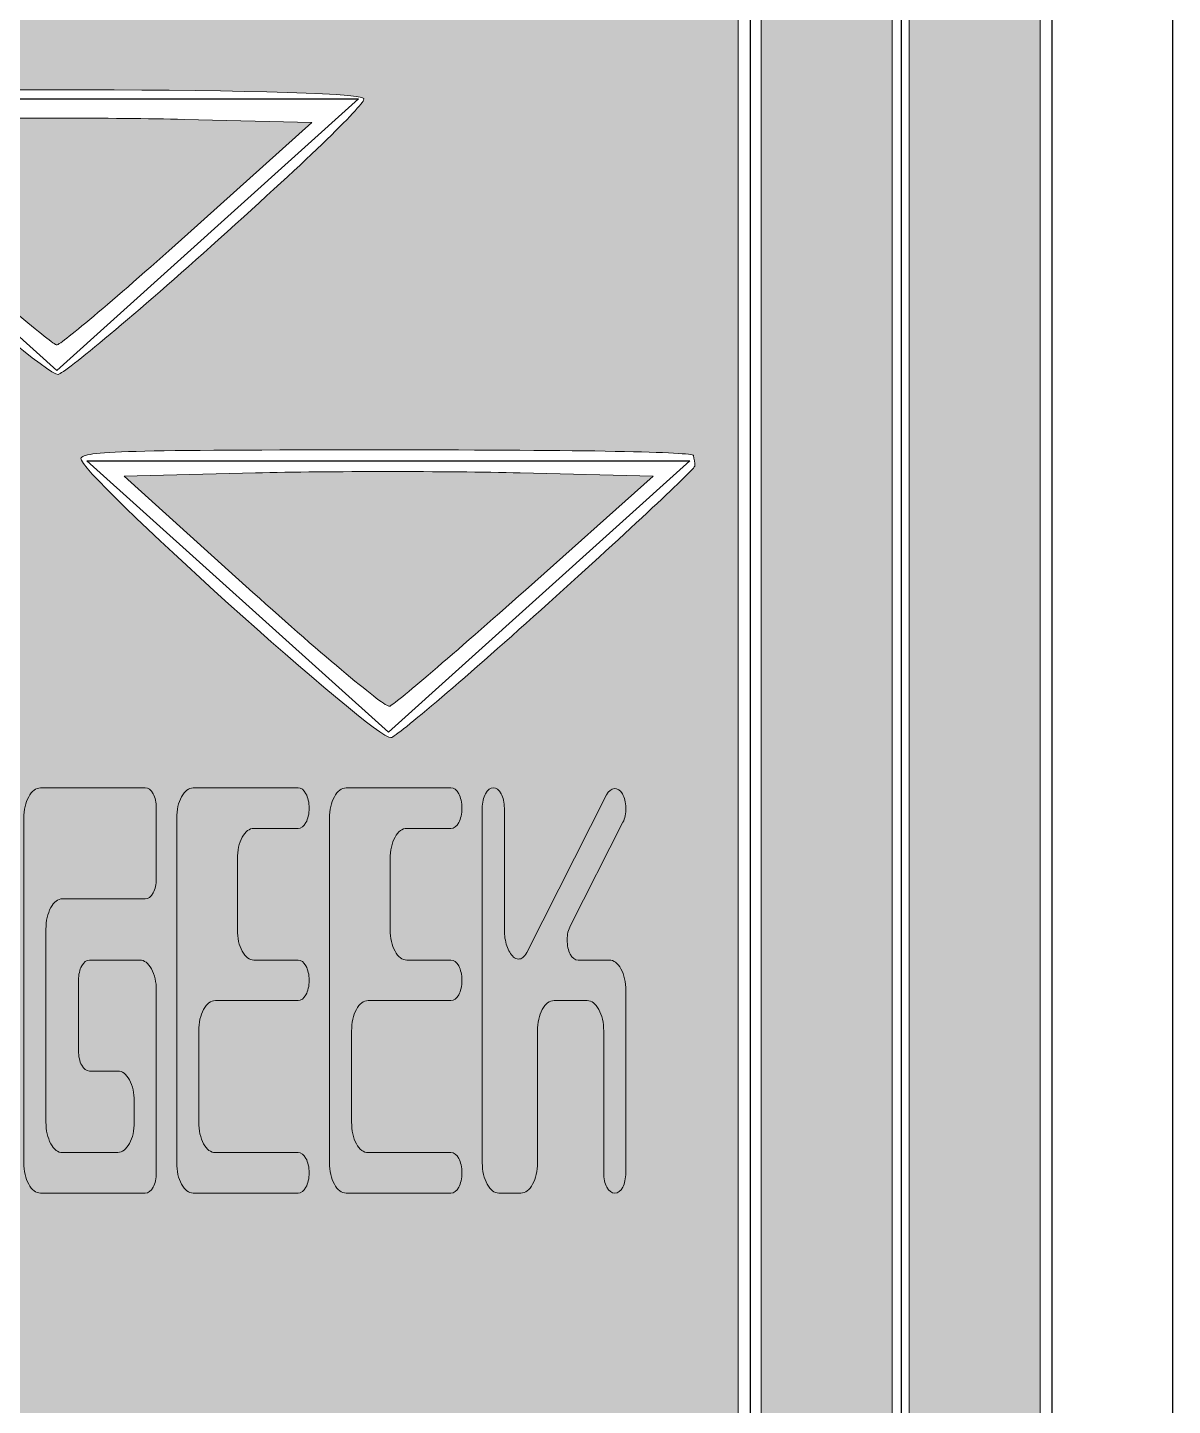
# Model space of a CAD drawing. Header units: millimetres. Extents: x 69 to 133, y 42 to 159.
# Drawn here: x 114.63 to 133.15, y 64.22 to 86.5 of the extents above; entities that cross this region are included whole.
import ezdxf

# ---------------------------------------------------------------- set-up
doc = ezdxf.new("R2010")
doc.units = ezdxf.units.MM
doc.header["$MEASUREMENT"] = 0
doc.layers.add('svg1962', color=7, linetype='Continuous')

# ---------------------------------------------------------------- blocks, each defined once
blk = doc.blocks.new('block 5')
at = {"layer": 'svg1962', "true_color": 0xffffff}
h = blk.add_hatch(color=7, dxfattribs=at)
h.dxf.hatch_style = 2
edge = h.paths.add_edge_path()
edge.add_spline(control_points=[(116.665, 67.749), (116.63, 67.686), (116.588, 67.655), (116.537, 67.655), (116.537, 67.655), (114.842, 67.655), (114.842, 67.655), (114.767, 67.655), (114.704, 67.703), (114.652, 67.798), (114.6, 67.894), (114.574, 68.01), (114.574, 68.146), (114.574, 68.146), (114.574, 73.716), (114.574, 73.716), (114.574, 73.853), (114.6, 73.969), (114.652, 74.064), (114.704, 74.16), (114.767, 74.208), (114.842, 74.208), (114.842, 74.208), (116.537, 74.208), (116.537, 74.208), (116.588, 74.208), (116.63, 74.177), (116.665, 74.114), (116.699, 74.052), (116.716, 73.974), (116.716, 73.882), (116.716, 73.882), (116.716, 72.74), (116.716, 72.74), (116.716, 72.648), (116.699, 72.57), (116.665, 72.508), (116.63, 72.445), (116.588, 72.414), (116.537, 72.414), (116.537, 72.414), (115.199, 72.414), (115.199, 72.414), (115.124, 72.414), (115.061, 72.366), (115.009, 72.271), (114.957, 72.175), (114.931, 72.059), (114.931, 71.922), (114.931, 71.922), (114.931, 68.803), (114.931, 68.803), (114.931, 68.666), (114.957, 68.55), (115.009, 68.454), (115.061, 68.358), (115.124, 68.31), (115.199, 68.31), (115.199, 68.31), (116.091, 68.31), (116.091, 68.31), (116.166, 68.316), (116.229, 68.365), (116.281, 68.458), (116.333, 68.551), (116.359, 68.665), (116.359, 68.802), (116.359, 68.802), (116.359, 69.138), (116.359, 69.138), (116.359, 69.274), (116.333, 69.39), (116.281, 69.486), (116.229, 69.581), (116.166, 69.629), (116.091, 69.629), (116.091, 69.629), (115.636, 69.629), (115.636, 69.629), (115.586, 69.629), (115.543, 69.66), (115.509, 69.723), (115.475, 69.785), (115.458, 69.863), (115.458, 69.955), (115.458, 69.955), (115.458, 71.097), (115.458, 71.097), (115.458, 71.189), (115.475, 71.267), (115.509, 71.329), (115.543, 71.392), (115.586, 71.423), (115.636, 71.423), (115.636, 71.423), (116.448, 71.423), (116.448, 71.423), (116.522, 71.423), (116.586, 71.375), (116.638, 71.28), (116.69, 71.185), (116.716, 71.069), (116.716, 70.933), (116.716, 70.933), (116.716, 67.982), (116.716, 67.982), (116.716, 67.889), (116.699, 67.812), (116.665, 67.749)], knot_values=[0, 0, 0, 0, 1, 1, 1, 2, 2, 2, 3, 3, 3, 4, 4, 4, 5, 5, 5, 6, 6, 6, 7, 7, 7, 8, 8, 8, 9, 9, 9, 10, 10, 10, 11, 11, 11, 12, 12, 12, 13, 13, 13, 14, 14, 14, 15, 15, 15, 16, 16, 16, 17, 17, 17, 18, 18, 18, 19, 19, 19, 20, 20, 20, 21, 21, 21, 22, 22, 22, 23, 23, 23, 24, 24, 24, 25, 25, 25, 26, 26, 26, 27, 27, 27, 28, 28, 28, 29, 29, 29, 30, 30, 30, 31, 31, 31, 32, 32, 32, 33, 33, 33, 34, 34, 34, 35, 35, 35, 36, 36, 36, 36], degree=3, periodic=1)
h = blk.add_hatch(color=7, dxfattribs=at)
h.dxf.hatch_style = 2
edge = h.paths.add_edge_path()
edge.add_spline(control_points=[(119.188, 67.983), (119.188, 67.89), (119.171, 67.812), (119.136, 67.75), (119.102, 67.687), (119.06, 67.655), (119.009, 67.655), (119.009, 67.655), (117.314, 67.655), (117.314, 67.655), (117.239, 67.655), (117.176, 67.703), (117.124, 67.798), (117.072, 67.894), (117.046, 68.01), (117.046, 68.146), (117.046, 68.146), (117.046, 73.716), (117.046, 73.716), (117.046, 73.853), (117.072, 73.969), (117.124, 74.064), (117.176, 74.16), (117.239, 74.208), (117.314, 74.208), (117.314, 74.208), (119.009, 74.208), (119.009, 74.208), (119.06, 74.208), (119.102, 74.177), (119.136, 74.114), (119.171, 74.051), (119.188, 73.973), (119.188, 73.88), (119.188, 73.787), (119.171, 73.71), (119.136, 73.647), (119.102, 73.584), (119.06, 73.552), (119.009, 73.552), (119.009, 73.552), (118.296, 73.552), (118.296, 73.552), (118.221, 73.552), (118.158, 73.505), (118.106, 73.409), (118.054, 73.314), (118.028, 73.198), (118.028, 73.061), (118.028, 73.061), (118.028, 71.915), (118.028, 71.915), (118.028, 71.778), (118.054, 71.662), (118.106, 71.566), (118.158, 71.471), (118.221, 71.423), (118.296, 71.423), (118.296, 71.423), (119.009, 71.423), (119.009, 71.423), (119.06, 71.423), (119.102, 71.392), (119.136, 71.329), (119.171, 71.266), (119.188, 71.188), (119.188, 71.095), (119.188, 71.002), (119.171, 70.925), (119.136, 70.862), (119.102, 70.799), (119.06, 70.768), (119.009, 70.768), (119.009, 70.768), (117.671, 70.768), (117.671, 70.768), (117.596, 70.768), (117.533, 70.72), (117.481, 70.624), (117.429, 70.529), (117.403, 70.413), (117.403, 70.276), (117.403, 70.276), (117.403, 68.802), (117.403, 68.802), (117.403, 68.665), (117.429, 68.55), (117.481, 68.454), (117.533, 68.358), (117.596, 68.31), (117.671, 68.31), (117.671, 68.31), (119.009, 68.31), (119.009, 68.31), (119.06, 68.31), (119.102, 68.279), (119.136, 68.216), (119.171, 68.153), (119.188, 68.075), (119.188, 67.983)], knot_values=[0, 0, 0, 0, 1, 1, 1, 2, 2, 2, 3, 3, 3, 4, 4, 4, 5, 5, 5, 6, 6, 6, 7, 7, 7, 8, 8, 8, 9, 9, 9, 10, 10, 10, 11, 11, 11, 12, 12, 12, 13, 13, 13, 14, 14, 14, 15, 15, 15, 16, 16, 16, 17, 17, 17, 18, 18, 18, 19, 19, 19, 20, 20, 20, 21, 21, 21, 22, 22, 22, 23, 23, 23, 24, 24, 24, 25, 25, 25, 26, 26, 26, 27, 27, 27, 28, 28, 28, 29, 29, 29, 30, 30, 30, 31, 31, 31, 32, 32, 32, 33, 33, 33, 33], degree=3, periodic=1)
h = blk.add_hatch(color=7, dxfattribs=at)
h.dxf.hatch_style = 2
edge = h.paths.add_edge_path()
edge.add_spline(control_points=[(121.659, 67.983), (121.659, 67.89), (121.642, 67.812), (121.608, 67.75), (121.574, 67.687), (121.531, 67.655), (121.481, 67.655), (121.481, 67.655), (119.785, 67.655), (119.785, 67.655), (119.711, 67.655), (119.648, 67.703), (119.596, 67.798), (119.544, 67.894), (119.518, 68.01), (119.518, 68.146), (119.518, 68.146), (119.518, 73.716), (119.518, 73.716), (119.518, 73.853), (119.544, 73.969), (119.596, 74.064), (119.648, 74.16), (119.711, 74.208), (119.785, 74.208), (119.785, 74.208), (121.481, 74.208), (121.481, 74.208), (121.531, 74.208), (121.574, 74.177), (121.608, 74.114), (121.642, 74.051), (121.659, 73.973), (121.659, 73.88), (121.659, 73.787), (121.642, 73.71), (121.608, 73.647), (121.574, 73.584), (121.531, 73.552), (121.481, 73.552), (121.481, 73.552), (120.767, 73.552), (120.767, 73.552), (120.693, 73.552), (120.629, 73.505), (120.578, 73.409), (120.525, 73.314), (120.499, 73.198), (120.499, 73.061), (120.499, 73.061), (120.499, 71.915), (120.499, 71.915), (120.499, 71.778), (120.525, 71.662), (120.578, 71.566), (120.629, 71.471), (120.693, 71.423), (120.767, 71.423), (120.767, 71.423), (121.481, 71.423), (121.481, 71.423), (121.531, 71.423), (121.574, 71.392), (121.608, 71.329), (121.642, 71.266), (121.659, 71.188), (121.659, 71.095), (121.659, 71.002), (121.642, 70.925), (121.608, 70.862), (121.574, 70.799), (121.531, 70.768), (121.481, 70.768), (121.481, 70.768), (120.142, 70.768), (120.142, 70.768), (120.068, 70.768), (120.005, 70.72), (119.953, 70.624), (119.901, 70.529), (119.875, 70.413), (119.875, 70.276), (119.875, 70.276), (119.875, 68.802), (119.875, 68.802), (119.875, 68.665), (119.901, 68.55), (119.953, 68.454), (120.005, 68.358), (120.068, 68.31), (120.142, 68.31), (120.142, 68.31), (121.481, 68.31), (121.481, 68.31), (121.531, 68.31), (121.574, 68.279), (121.608, 68.216), (121.642, 68.153), (121.659, 68.075), (121.659, 67.983)], knot_values=[0, 0, 0, 0, 1, 1, 1, 2, 2, 2, 3, 3, 3, 4, 4, 4, 5, 5, 5, 6, 6, 6, 7, 7, 7, 8, 8, 8, 9, 9, 9, 10, 10, 10, 11, 11, 11, 12, 12, 12, 13, 13, 13, 14, 14, 14, 15, 15, 15, 16, 16, 16, 17, 17, 17, 18, 18, 18, 19, 19, 19, 20, 20, 20, 21, 21, 21, 22, 22, 22, 23, 23, 23, 24, 24, 24, 25, 25, 25, 26, 26, 26, 27, 27, 27, 28, 28, 28, 29, 29, 29, 30, 30, 30, 31, 31, 31, 32, 32, 32, 33, 33, 33, 33], degree=3, periodic=1)
h = blk.add_hatch(color=7, dxfattribs=at)
h.dxf.hatch_style = 2
edge = h.paths.add_edge_path()
edge.add_spline(control_points=[(124.26, 67.75), (124.227, 67.687), (124.185, 67.655), (124.134, 67.655), (124.082, 67.655), (124.039, 67.687), (124.005, 67.75), (123.97, 67.812), (123.953, 67.89), (123.953, 67.983), (123.953, 67.983), (123.953, 70.276), (123.953, 70.276), (123.953, 70.413), (123.927, 70.529), (123.875, 70.624), (123.823, 70.72), (123.76, 70.768), (123.685, 70.768), (123.685, 70.768), (123.15, 70.768), (123.15, 70.768), (123.075, 70.768), (123.012, 70.72), (122.96, 70.624), (122.908, 70.529), (122.882, 70.413), (122.882, 70.276), (122.882, 70.276), (122.882, 68.146), (122.882, 68.146), (122.882, 68.01), (122.856, 67.894), (122.804, 67.798), (122.752, 67.703), (122.689, 67.655), (122.614, 67.655), (122.614, 67.655), (122.257, 67.655), (122.257, 67.655), (122.183, 67.655), (122.12, 67.703), (122.068, 67.798), (122.016, 67.894), (121.989, 68.01), (121.989, 68.146), (121.989, 68.146), (121.989, 73.88), (121.989, 73.88), (121.989, 73.973), (122.007, 74.051), (122.041, 74.114), (122.075, 74.177), (122.118, 74.208), (122.168, 74.208), (122.219, 74.208), (122.261, 74.177), (122.295, 74.114), (122.329, 74.051), (122.346, 73.973), (122.346, 73.88), (122.346, 73.88), (122.346, 71.915), (122.346, 71.915), (122.346, 71.816), (122.36, 71.729), (122.387, 71.652), (122.414, 71.576), (122.449, 71.516), (122.494, 71.472), (122.515, 71.45), (122.542, 71.439), (122.574, 71.439), (122.625, 71.439), (122.67, 71.475), (122.709, 71.546), (122.709, 71.546), (124.001, 74.093), (124.001, 74.093), (124.034, 74.159), (124.076, 74.193), (124.126, 74.196), (124.177, 74.198), (124.22, 74.17), (124.256, 74.11), (124.292, 74.05), (124.31, 73.975), (124.312, 73.885), (124.314, 73.794), (124.298, 73.716), (124.265, 73.651), (124.265, 73.651), (123.415, 71.98), (123.415, 71.98), (123.38, 71.915), (123.362, 71.838), (123.362, 71.751), (123.362, 71.658), (123.379, 71.58), (123.413, 71.517), (123.447, 71.454), (123.49, 71.423), (123.54, 71.423), (123.54, 71.423), (124.041, 71.423), (124.041, 71.423), (124.116, 71.423), (124.179, 71.375), (124.232, 71.28), (124.284, 71.184), (124.31, 71.068), (124.31, 70.931), (124.31, 70.931), (124.31, 67.983), (124.31, 67.983), (124.31, 67.89), (124.293, 67.812), (124.26, 67.75)], knot_values=[0, 0, 0, 0, 1, 1, 1, 2, 2, 2, 3, 3, 3, 4, 4, 4, 5, 5, 5, 6, 6, 6, 7, 7, 7, 8, 8, 8, 9, 9, 9, 10, 10, 10, 11, 11, 11, 12, 12, 12, 13, 13, 13, 14, 14, 14, 15, 15, 15, 16, 16, 16, 17, 17, 17, 18, 18, 18, 19, 19, 19, 20, 20, 20, 21, 21, 21, 22, 22, 22, 23, 23, 23, 24, 24, 24, 25, 25, 25, 26, 26, 26, 27, 27, 27, 28, 28, 28, 29, 29, 29, 30, 30, 30, 31, 31, 31, 32, 32, 32, 33, 33, 33, 34, 34, 34, 35, 35, 35, 36, 36, 36, 37, 37, 37, 38, 38, 38, 39, 39, 39, 39], degree=3, periodic=1)
at = {"layer": 'svg1962', "lineweight": 0}
for points, knots in [([(116.665, 67.749), (116.63, 67.686), (116.588, 67.655), (116.537, 67.655), (116.537, 67.655), (114.842, 67.655), (114.842, 67.655), (114.767, 67.655), (114.704, 67.703), (114.652, 67.798), (114.6, 67.894), (114.574, 68.01), (114.574, 68.146), (114.574, 68.146), (114.574, 73.716), (114.574, 73.716), (114.574, 73.853), (114.6, 73.969), (114.652, 74.064), (114.704, 74.16), (114.767, 74.208), (114.842, 74.208), (114.842, 74.208), (116.537, 74.208), (116.537, 74.208), (116.588, 74.208), (116.63, 74.177), (116.665, 74.114), (116.699, 74.052), (116.716, 73.974), (116.716, 73.882), (116.716, 73.882), (116.716, 72.74), (116.716, 72.74), (116.716, 72.648), (116.699, 72.57), (116.665, 72.508), (116.63, 72.445), (116.588, 72.414), (116.537, 72.414), (116.537, 72.414), (115.199, 72.414), (115.199, 72.414), (115.124, 72.414), (115.061, 72.366), (115.009, 72.271), (114.957, 72.175), (114.931, 72.059), (114.931, 71.922), (114.931, 71.922), (114.931, 68.803), (114.931, 68.803), (114.931, 68.666), (114.957, 68.55), (115.009, 68.454), (115.061, 68.358), (115.124, 68.31), (115.199, 68.31), (115.199, 68.31), (116.091, 68.31), (116.091, 68.31), (116.166, 68.316), (116.229, 68.365), (116.281, 68.458), (116.333, 68.551), (116.359, 68.665), (116.359, 68.802), (116.359, 68.802), (116.359, 69.138), (116.359, 69.138), (116.359, 69.274), (116.333, 69.39), (116.281, 69.486), (116.229, 69.581), (116.166, 69.629), (116.091, 69.629), (116.091, 69.629), (115.636, 69.629), (115.636, 69.629), (115.586, 69.629), (115.543, 69.66), (115.509, 69.723), (115.475, 69.785), (115.458, 69.863), (115.458, 69.955), (115.458, 69.955), (115.458, 71.097), (115.458, 71.097), (115.458, 71.189), (115.475, 71.267), (115.509, 71.329), (115.543, 71.392), (115.586, 71.423), (115.636, 71.423), (115.636, 71.423), (116.448, 71.423), (116.448, 71.423), (116.522, 71.423), (116.586, 71.375), (116.638, 71.28), (116.69, 71.185), (116.716, 71.069), (116.716, 70.933), (116.716, 70.933), (116.716, 67.982), (116.716, 67.982), (116.716, 67.889), (116.699, 67.812), (116.665, 67.749)], [0, 0, 0, 0, 1, 1, 1, 2, 2, 2, 3, 3, 3, 4, 4, 4, 5, 5, 5, 6, 6, 6, 7, 7, 7, 8, 8, 8, 9, 9, 9, 10, 10, 10, 11, 11, 11, 12, 12, 12, 13, 13, 13, 14, 14, 14, 15, 15, 15, 16, 16, 16, 17, 17, 17, 18, 18, 18, 19, 19, 19, 20, 20, 20, 21, 21, 21, 22, 22, 22, 23, 23, 23, 24, 24, 24, 25, 25, 25, 26, 26, 26, 27, 27, 27, 28, 28, 28, 29, 29, 29, 30, 30, 30, 31, 31, 31, 32, 32, 32, 33, 33, 33, 34, 34, 34, 35, 35, 35, 36, 36, 36, 36]), ([(119.188, 67.983), (119.188, 67.89), (119.171, 67.812), (119.136, 67.75), (119.102, 67.687), (119.06, 67.655), (119.009, 67.655), (119.009, 67.655), (117.314, 67.655), (117.314, 67.655), (117.239, 67.655), (117.176, 67.703), (117.124, 67.798), (117.072, 67.894), (117.046, 68.01), (117.046, 68.146), (117.046, 68.146), (117.046, 73.716), (117.046, 73.716), (117.046, 73.853), (117.072, 73.969), (117.124, 74.064), (117.176, 74.16), (117.239, 74.208), (117.314, 74.208), (117.314, 74.208), (119.009, 74.208), (119.009, 74.208), (119.06, 74.208), (119.102, 74.177), (119.136, 74.114), (119.171, 74.051), (119.188, 73.973), (119.188, 73.88), (119.188, 73.787), (119.171, 73.71), (119.136, 73.647), (119.102, 73.584), (119.06, 73.552), (119.009, 73.552), (119.009, 73.552), (118.296, 73.552), (118.296, 73.552), (118.221, 73.552), (118.158, 73.505), (118.106, 73.409), (118.054, 73.314), (118.028, 73.198), (118.028, 73.061), (118.028, 73.061), (118.028, 71.915), (118.028, 71.915), (118.028, 71.778), (118.054, 71.662), (118.106, 71.566), (118.158, 71.471), (118.221, 71.423), (118.296, 71.423), (118.296, 71.423), (119.009, 71.423), (119.009, 71.423), (119.06, 71.423), (119.102, 71.392), (119.136, 71.329), (119.171, 71.266), (119.188, 71.188), (119.188, 71.095), (119.188, 71.002), (119.171, 70.925), (119.136, 70.862), (119.102, 70.799), (119.06, 70.768), (119.009, 70.768), (119.009, 70.768), (117.671, 70.768), (117.671, 70.768), (117.596, 70.768), (117.533, 70.72), (117.481, 70.624), (117.429, 70.529), (117.403, 70.413), (117.403, 70.276), (117.403, 70.276), (117.403, 68.802), (117.403, 68.802), (117.403, 68.665), (117.429, 68.55), (117.481, 68.454), (117.533, 68.358), (117.596, 68.31), (117.671, 68.31), (117.671, 68.31), (119.009, 68.31), (119.009, 68.31), (119.06, 68.31), (119.102, 68.279), (119.136, 68.216), (119.171, 68.153), (119.188, 68.075), (119.188, 67.983)], [0, 0, 0, 0, 1, 1, 1, 2, 2, 2, 3, 3, 3, 4, 4, 4, 5, 5, 5, 6, 6, 6, 7, 7, 7, 8, 8, 8, 9, 9, 9, 10, 10, 10, 11, 11, 11, 12, 12, 12, 13, 13, 13, 14, 14, 14, 15, 15, 15, 16, 16, 16, 17, 17, 17, 18, 18, 18, 19, 19, 19, 20, 20, 20, 21, 21, 21, 22, 22, 22, 23, 23, 23, 24, 24, 24, 25, 25, 25, 26, 26, 26, 27, 27, 27, 28, 28, 28, 29, 29, 29, 30, 30, 30, 31, 31, 31, 32, 32, 32, 33, 33, 33, 33]), ([(121.659, 67.983), (121.659, 67.89), (121.642, 67.812), (121.608, 67.75), (121.574, 67.687), (121.531, 67.655), (121.481, 67.655), (121.481, 67.655), (119.785, 67.655), (119.785, 67.655), (119.711, 67.655), (119.648, 67.703), (119.596, 67.798), (119.544, 67.894), (119.518, 68.01), (119.518, 68.146), (119.518, 68.146), (119.518, 73.716), (119.518, 73.716), (119.518, 73.853), (119.544, 73.969), (119.596, 74.064), (119.648, 74.16), (119.711, 74.208), (119.785, 74.208), (119.785, 74.208), (121.481, 74.208), (121.481, 74.208), (121.531, 74.208), (121.574, 74.177), (121.608, 74.114), (121.642, 74.051), (121.659, 73.973), (121.659, 73.88), (121.659, 73.787), (121.642, 73.71), (121.608, 73.647), (121.574, 73.584), (121.531, 73.552), (121.481, 73.552), (121.481, 73.552), (120.767, 73.552), (120.767, 73.552), (120.693, 73.552), (120.629, 73.505), (120.578, 73.409), (120.525, 73.314), (120.499, 73.198), (120.499, 73.061), (120.499, 73.061), (120.499, 71.915), (120.499, 71.915), (120.499, 71.778), (120.525, 71.662), (120.578, 71.566), (120.629, 71.471), (120.693, 71.423), (120.767, 71.423), (120.767, 71.423), (121.481, 71.423), (121.481, 71.423), (121.531, 71.423), (121.574, 71.392), (121.608, 71.329), (121.642, 71.266), (121.659, 71.188), (121.659, 71.095), (121.659, 71.002), (121.642, 70.925), (121.608, 70.862), (121.574, 70.799), (121.531, 70.768), (121.481, 70.768), (121.481, 70.768), (120.142, 70.768), (120.142, 70.768), (120.068, 70.768), (120.005, 70.72), (119.953, 70.624), (119.901, 70.529), (119.875, 70.413), (119.875, 70.276), (119.875, 70.276), (119.875, 68.802), (119.875, 68.802), (119.875, 68.665), (119.901, 68.55), (119.953, 68.454), (120.005, 68.358), (120.068, 68.31), (120.142, 68.31), (120.142, 68.31), (121.481, 68.31), (121.481, 68.31), (121.531, 68.31), (121.574, 68.279), (121.608, 68.216), (121.642, 68.153), (121.659, 68.075), (121.659, 67.983)], [0, 0, 0, 0, 1, 1, 1, 2, 2, 2, 3, 3, 3, 4, 4, 4, 5, 5, 5, 6, 6, 6, 7, 7, 7, 8, 8, 8, 9, 9, 9, 10, 10, 10, 11, 11, 11, 12, 12, 12, 13, 13, 13, 14, 14, 14, 15, 15, 15, 16, 16, 16, 17, 17, 17, 18, 18, 18, 19, 19, 19, 20, 20, 20, 21, 21, 21, 22, 22, 22, 23, 23, 23, 24, 24, 24, 25, 25, 25, 26, 26, 26, 27, 27, 27, 28, 28, 28, 29, 29, 29, 30, 30, 30, 31, 31, 31, 32, 32, 32, 33, 33, 33, 33]), ([(124.26, 67.75), (124.227, 67.687), (124.185, 67.655), (124.134, 67.655), (124.082, 67.655), (124.039, 67.687), (124.005, 67.75), (123.97, 67.812), (123.953, 67.89), (123.953, 67.983), (123.953, 67.983), (123.953, 70.276), (123.953, 70.276), (123.953, 70.413), (123.927, 70.529), (123.875, 70.624), (123.823, 70.72), (123.76, 70.768), (123.685, 70.768), (123.685, 70.768), (123.15, 70.768), (123.15, 70.768), (123.075, 70.768), (123.012, 70.72), (122.96, 70.624), (122.908, 70.529), (122.882, 70.413), (122.882, 70.276), (122.882, 70.276), (122.882, 68.146), (122.882, 68.146), (122.882, 68.01), (122.856, 67.894), (122.804, 67.798), (122.752, 67.703), (122.689, 67.655), (122.614, 67.655), (122.614, 67.655), (122.257, 67.655), (122.257, 67.655), (122.183, 67.655), (122.12, 67.703), (122.068, 67.798), (122.016, 67.894), (121.989, 68.01), (121.989, 68.146), (121.989, 68.146), (121.989, 73.88), (121.989, 73.88), (121.989, 73.973), (122.007, 74.051), (122.041, 74.114), (122.075, 74.177), (122.118, 74.208), (122.168, 74.208), (122.219, 74.208), (122.261, 74.177), (122.295, 74.114), (122.329, 74.051), (122.346, 73.973), (122.346, 73.88), (122.346, 73.88), (122.346, 71.915), (122.346, 71.915), (122.346, 71.816), (122.36, 71.729), (122.387, 71.652), (122.414, 71.576), (122.449, 71.516), (122.494, 71.472), (122.515, 71.45), (122.542, 71.439), (122.574, 71.439), (122.625, 71.439), (122.67, 71.475), (122.709, 71.546), (122.709, 71.546), (124.001, 74.093), (124.001, 74.093), (124.034, 74.159), (124.076, 74.193), (124.126, 74.196), (124.177, 74.198), (124.22, 74.17), (124.256, 74.11), (124.292, 74.05), (124.31, 73.975), (124.312, 73.885), (124.314, 73.794), (124.298, 73.716), (124.265, 73.651), (124.265, 73.651), (123.415, 71.98), (123.415, 71.98), (123.38, 71.915), (123.362, 71.838), (123.362, 71.751), (123.362, 71.658), (123.379, 71.58), (123.413, 71.517), (123.447, 71.454), (123.49, 71.423), (123.54, 71.423), (123.54, 71.423), (124.041, 71.423), (124.041, 71.423), (124.116, 71.423), (124.179, 71.375), (124.232, 71.28), (124.284, 71.184), (124.31, 71.068), (124.31, 70.931), (124.31, 70.931), (124.31, 67.983), (124.31, 67.983), (124.31, 67.89), (124.293, 67.812), (124.26, 67.75)], [0, 0, 0, 0, 1, 1, 1, 2, 2, 2, 3, 3, 3, 4, 4, 4, 5, 5, 5, 6, 6, 6, 7, 7, 7, 8, 8, 8, 9, 9, 9, 10, 10, 10, 11, 11, 11, 12, 12, 12, 13, 13, 13, 14, 14, 14, 15, 15, 15, 16, 16, 16, 17, 17, 17, 18, 18, 18, 19, 19, 19, 20, 20, 20, 21, 21, 21, 22, 22, 22, 23, 23, 23, 24, 24, 24, 25, 25, 25, 26, 26, 26, 27, 27, 27, 28, 28, 28, 29, 29, 29, 30, 30, 30, 31, 31, 31, 32, 32, 32, 33, 33, 33, 34, 34, 34, 35, 35, 35, 36, 36, 36, 37, 37, 37, 38, 38, 38, 39, 39, 39, 39])]:
    blk.add_open_spline(points, degree=3, knots=knots, dxfattribs=at)
blk = doc.blocks.new('block 6')
at = {"layer": 'svg1962', "color": 178, "lineweight": 5, "true_color": 0x000000}
for points, knots in [([(116.665, 67.749), (116.63, 67.686), (116.588, 67.655), (116.537, 67.655), (116.537, 67.655), (114.842, 67.655), (114.842, 67.655), (114.767, 67.655), (114.704, 67.703), (114.652, 67.798), (114.6, 67.894), (114.574, 68.01), (114.574, 68.146), (114.574, 68.146), (114.574, 73.716), (114.574, 73.716), (114.574, 73.853), (114.6, 73.969), (114.652, 74.064), (114.704, 74.16), (114.767, 74.208), (114.842, 74.208), (114.842, 74.208), (116.537, 74.208), (116.537, 74.208), (116.588, 74.208), (116.63, 74.177), (116.665, 74.114), (116.699, 74.052), (116.716, 73.974), (116.716, 73.882), (116.716, 73.882), (116.716, 72.74), (116.716, 72.74), (116.716, 72.648), (116.699, 72.57), (116.665, 72.508), (116.63, 72.445), (116.588, 72.414), (116.537, 72.414), (116.537, 72.414), (115.199, 72.414), (115.199, 72.414), (115.124, 72.414), (115.061, 72.366), (115.009, 72.271), (114.957, 72.175), (114.931, 72.059), (114.931, 71.922), (114.931, 71.922), (114.931, 68.803), (114.931, 68.803), (114.931, 68.666), (114.957, 68.55), (115.009, 68.454), (115.061, 68.358), (115.124, 68.31), (115.199, 68.31), (115.199, 68.31), (116.091, 68.31), (116.091, 68.31), (116.166, 68.316), (116.229, 68.365), (116.281, 68.458), (116.333, 68.551), (116.359, 68.665), (116.359, 68.802), (116.359, 68.802), (116.359, 69.138), (116.359, 69.138), (116.359, 69.274), (116.333, 69.39), (116.281, 69.486), (116.229, 69.581), (116.166, 69.629), (116.091, 69.629), (116.091, 69.629), (115.636, 69.629), (115.636, 69.629), (115.586, 69.629), (115.543, 69.66), (115.509, 69.723), (115.475, 69.785), (115.458, 69.863), (115.458, 69.955), (115.458, 69.955), (115.458, 71.097), (115.458, 71.097), (115.458, 71.189), (115.475, 71.267), (115.509, 71.329), (115.543, 71.392), (115.586, 71.423), (115.636, 71.423), (115.636, 71.423), (116.448, 71.423), (116.448, 71.423), (116.522, 71.423), (116.586, 71.375), (116.638, 71.28), (116.69, 71.185), (116.716, 71.069), (116.716, 70.933), (116.716, 70.933), (116.716, 67.982), (116.716, 67.982), (116.716, 67.889), (116.699, 67.812), (116.665, 67.749)], [0, 0, 0, 0, 1, 1, 1, 2, 2, 2, 3, 3, 3, 4, 4, 4, 5, 5, 5, 6, 6, 6, 7, 7, 7, 8, 8, 8, 9, 9, 9, 10, 10, 10, 11, 11, 11, 12, 12, 12, 13, 13, 13, 14, 14, 14, 15, 15, 15, 16, 16, 16, 17, 17, 17, 18, 18, 18, 19, 19, 19, 20, 20, 20, 21, 21, 21, 22, 22, 22, 23, 23, 23, 24, 24, 24, 25, 25, 25, 26, 26, 26, 27, 27, 27, 28, 28, 28, 29, 29, 29, 30, 30, 30, 31, 31, 31, 32, 32, 32, 33, 33, 33, 34, 34, 34, 35, 35, 35, 36, 36, 36, 36]), ([(119.188, 67.983), (119.188, 67.89), (119.171, 67.812), (119.136, 67.75), (119.102, 67.687), (119.06, 67.655), (119.009, 67.655), (119.009, 67.655), (117.314, 67.655), (117.314, 67.655), (117.239, 67.655), (117.176, 67.703), (117.124, 67.798), (117.072, 67.894), (117.046, 68.01), (117.046, 68.146), (117.046, 68.146), (117.046, 73.716), (117.046, 73.716), (117.046, 73.853), (117.072, 73.969), (117.124, 74.064), (117.176, 74.16), (117.239, 74.208), (117.314, 74.208), (117.314, 74.208), (119.009, 74.208), (119.009, 74.208), (119.06, 74.208), (119.102, 74.177), (119.136, 74.114), (119.171, 74.051), (119.188, 73.973), (119.188, 73.88), (119.188, 73.787), (119.171, 73.71), (119.136, 73.647), (119.102, 73.584), (119.06, 73.552), (119.009, 73.552), (119.009, 73.552), (118.296, 73.552), (118.296, 73.552), (118.221, 73.552), (118.158, 73.505), (118.106, 73.409), (118.054, 73.314), (118.028, 73.198), (118.028, 73.061), (118.028, 73.061), (118.028, 71.915), (118.028, 71.915), (118.028, 71.778), (118.054, 71.662), (118.106, 71.566), (118.158, 71.471), (118.221, 71.423), (118.296, 71.423), (118.296, 71.423), (119.009, 71.423), (119.009, 71.423), (119.06, 71.423), (119.102, 71.392), (119.136, 71.329), (119.171, 71.266), (119.188, 71.188), (119.188, 71.095), (119.188, 71.002), (119.171, 70.925), (119.136, 70.862), (119.102, 70.799), (119.06, 70.768), (119.009, 70.768), (119.009, 70.768), (117.671, 70.768), (117.671, 70.768), (117.596, 70.768), (117.533, 70.72), (117.481, 70.624), (117.429, 70.529), (117.403, 70.413), (117.403, 70.276), (117.403, 70.276), (117.403, 68.802), (117.403, 68.802), (117.403, 68.665), (117.429, 68.55), (117.481, 68.454), (117.533, 68.358), (117.596, 68.31), (117.671, 68.31), (117.671, 68.31), (119.009, 68.31), (119.009, 68.31), (119.06, 68.31), (119.102, 68.279), (119.136, 68.216), (119.171, 68.153), (119.188, 68.075), (119.188, 67.983)], [0, 0, 0, 0, 1, 1, 1, 2, 2, 2, 3, 3, 3, 4, 4, 4, 5, 5, 5, 6, 6, 6, 7, 7, 7, 8, 8, 8, 9, 9, 9, 10, 10, 10, 11, 11, 11, 12, 12, 12, 13, 13, 13, 14, 14, 14, 15, 15, 15, 16, 16, 16, 17, 17, 17, 18, 18, 18, 19, 19, 19, 20, 20, 20, 21, 21, 21, 22, 22, 22, 23, 23, 23, 24, 24, 24, 25, 25, 25, 26, 26, 26, 27, 27, 27, 28, 28, 28, 29, 29, 29, 30, 30, 30, 31, 31, 31, 32, 32, 32, 33, 33, 33, 33]), ([(121.659, 67.983), (121.659, 67.89), (121.642, 67.812), (121.608, 67.75), (121.574, 67.687), (121.531, 67.655), (121.481, 67.655), (121.481, 67.655), (119.785, 67.655), (119.785, 67.655), (119.711, 67.655), (119.648, 67.703), (119.596, 67.798), (119.544, 67.894), (119.518, 68.01), (119.518, 68.146), (119.518, 68.146), (119.518, 73.716), (119.518, 73.716), (119.518, 73.853), (119.544, 73.969), (119.596, 74.064), (119.648, 74.16), (119.711, 74.208), (119.785, 74.208), (119.785, 74.208), (121.481, 74.208), (121.481, 74.208), (121.531, 74.208), (121.574, 74.177), (121.608, 74.114), (121.642, 74.051), (121.659, 73.973), (121.659, 73.88), (121.659, 73.787), (121.642, 73.71), (121.608, 73.647), (121.574, 73.584), (121.531, 73.552), (121.481, 73.552), (121.481, 73.552), (120.767, 73.552), (120.767, 73.552), (120.693, 73.552), (120.629, 73.505), (120.578, 73.409), (120.525, 73.314), (120.499, 73.198), (120.499, 73.061), (120.499, 73.061), (120.499, 71.915), (120.499, 71.915), (120.499, 71.778), (120.525, 71.662), (120.578, 71.566), (120.629, 71.471), (120.693, 71.423), (120.767, 71.423), (120.767, 71.423), (121.481, 71.423), (121.481, 71.423), (121.531, 71.423), (121.574, 71.392), (121.608, 71.329), (121.642, 71.266), (121.659, 71.188), (121.659, 71.095), (121.659, 71.002), (121.642, 70.925), (121.608, 70.862), (121.574, 70.799), (121.531, 70.768), (121.481, 70.768), (121.481, 70.768), (120.142, 70.768), (120.142, 70.768), (120.068, 70.768), (120.005, 70.72), (119.953, 70.624), (119.901, 70.529), (119.875, 70.413), (119.875, 70.276), (119.875, 70.276), (119.875, 68.802), (119.875, 68.802), (119.875, 68.665), (119.901, 68.55), (119.953, 68.454), (120.005, 68.358), (120.068, 68.31), (120.142, 68.31), (120.142, 68.31), (121.481, 68.31), (121.481, 68.31), (121.531, 68.31), (121.574, 68.279), (121.608, 68.216), (121.642, 68.153), (121.659, 68.075), (121.659, 67.983)], [0, 0, 0, 0, 1, 1, 1, 2, 2, 2, 3, 3, 3, 4, 4, 4, 5, 5, 5, 6, 6, 6, 7, 7, 7, 8, 8, 8, 9, 9, 9, 10, 10, 10, 11, 11, 11, 12, 12, 12, 13, 13, 13, 14, 14, 14, 15, 15, 15, 16, 16, 16, 17, 17, 17, 18, 18, 18, 19, 19, 19, 20, 20, 20, 21, 21, 21, 22, 22, 22, 23, 23, 23, 24, 24, 24, 25, 25, 25, 26, 26, 26, 27, 27, 27, 28, 28, 28, 29, 29, 29, 30, 30, 30, 31, 31, 31, 32, 32, 32, 33, 33, 33, 33]), ([(124.26, 67.75), (124.227, 67.687), (124.185, 67.655), (124.134, 67.655), (124.082, 67.655), (124.039, 67.687), (124.005, 67.75), (123.97, 67.812), (123.953, 67.89), (123.953, 67.983), (123.953, 67.983), (123.953, 70.276), (123.953, 70.276), (123.953, 70.413), (123.927, 70.529), (123.875, 70.624), (123.823, 70.72), (123.76, 70.768), (123.685, 70.768), (123.685, 70.768), (123.15, 70.768), (123.15, 70.768), (123.075, 70.768), (123.012, 70.72), (122.96, 70.624), (122.908, 70.529), (122.882, 70.413), (122.882, 70.276), (122.882, 70.276), (122.882, 68.146), (122.882, 68.146), (122.882, 68.01), (122.856, 67.894), (122.804, 67.798), (122.752, 67.703), (122.689, 67.655), (122.614, 67.655), (122.614, 67.655), (122.257, 67.655), (122.257, 67.655), (122.183, 67.655), (122.12, 67.703), (122.068, 67.798), (122.016, 67.894), (121.989, 68.01), (121.989, 68.146), (121.989, 68.146), (121.989, 73.88), (121.989, 73.88), (121.989, 73.973), (122.007, 74.051), (122.041, 74.114), (122.075, 74.177), (122.118, 74.208), (122.168, 74.208), (122.219, 74.208), (122.261, 74.177), (122.295, 74.114), (122.329, 74.051), (122.346, 73.973), (122.346, 73.88), (122.346, 73.88), (122.346, 71.915), (122.346, 71.915), (122.346, 71.816), (122.36, 71.729), (122.387, 71.652), (122.414, 71.576), (122.449, 71.516), (122.494, 71.472), (122.515, 71.45), (122.542, 71.439), (122.574, 71.439), (122.625, 71.439), (122.67, 71.475), (122.709, 71.546), (122.709, 71.546), (124.001, 74.093), (124.001, 74.093), (124.034, 74.159), (124.076, 74.193), (124.126, 74.196), (124.177, 74.198), (124.22, 74.17), (124.256, 74.11), (124.292, 74.05), (124.31, 73.975), (124.312, 73.885), (124.314, 73.794), (124.298, 73.716), (124.265, 73.651), (124.265, 73.651), (123.415, 71.98), (123.415, 71.98), (123.38, 71.915), (123.362, 71.838), (123.362, 71.751), (123.362, 71.658), (123.379, 71.58), (123.413, 71.517), (123.447, 71.454), (123.49, 71.423), (123.54, 71.423), (123.54, 71.423), (124.041, 71.423), (124.041, 71.423), (124.116, 71.423), (124.179, 71.375), (124.232, 71.28), (124.284, 71.184), (124.31, 71.068), (124.31, 70.931), (124.31, 70.931), (124.31, 67.983), (124.31, 67.983), (124.31, 67.89), (124.293, 67.812), (124.26, 67.75)], [0, 0, 0, 0, 1, 1, 1, 2, 2, 2, 3, 3, 3, 4, 4, 4, 5, 5, 5, 6, 6, 6, 7, 7, 7, 8, 8, 8, 9, 9, 9, 10, 10, 10, 11, 11, 11, 12, 12, 12, 13, 13, 13, 14, 14, 14, 15, 15, 15, 16, 16, 16, 17, 17, 17, 18, 18, 18, 19, 19, 19, 20, 20, 20, 21, 21, 21, 22, 22, 22, 23, 23, 23, 24, 24, 24, 25, 25, 25, 26, 26, 26, 27, 27, 27, 28, 28, 28, 29, 29, 29, 30, 30, 30, 31, 31, 31, 32, 32, 32, 33, 33, 33, 34, 34, 34, 35, 35, 35, 36, 36, 36, 37, 37, 37, 38, 38, 38, 39, 39, 39, 39])]:
    blk.add_open_spline(points, degree=3, knots=knots, dxfattribs=at)
blk = doc.blocks.new('block 4')
at = {"layer": 'svg1962'}
for name in ['block 5', 'block 6']:
    blk.add_blockref(name, (0, 0), dxfattribs=at)
blk = doc.blocks.new('block 3')
at = {"layer": 'svg1962', "true_color": 0x1a1a1a}
h = blk.add_hatch(color=179, dxfattribs=at)
h.dxf.hatch_style = 2
edge = h.paths.add_edge_path()
edge.add_spline(control_points=[(87.511, 72.092), (87.511, 72.092), (87.516, 99.632), (87.516, 99.632), (87.516, 99.632), (88.52, 97.65), (88.52, 97.65), (88.52, 97.65), (89.524, 95.668), (89.524, 95.668), (89.524, 95.668), (89.529, 71.17), (89.529, 71.17), (89.529, 71.17), (89.534, 46.673), (89.534, 46.673), (89.534, 46.673), (109.215, 46.673), (109.215, 46.673), (109.215, 46.673), (128.896, 46.673), (128.896, 46.673), (128.896, 46.673), (128.896, 71.102), (128.896, 71.102), (128.896, 71.102), (128.896, 95.532), (128.896, 95.532), (128.896, 95.532), (129.532, 96.799), (129.532, 96.799), (129.882, 97.495), (130.359, 98.418), (130.591, 98.849), (130.591, 98.849), (131.013, 99.632), (131.013, 99.632), (131.013, 99.632), (131.015, 72.092), (131.015, 72.092), (131.015, 72.092), (131.017, 44.552), (131.017, 44.552), (131.017, 44.552), (109.261, 44.552), (109.261, 44.552), (109.261, 44.552), (87.506, 44.552), (87.506, 44.552), (87.506, 44.552), (87.511, 72.092), (87.511, 72.092)], knot_values=[0, 0, 0, 0, 1, 1, 1, 2, 2, 2, 3, 3, 3, 4, 4, 4, 5, 5, 5, 6, 6, 6, 7, 7, 7, 8, 8, 8, 9, 9, 9, 10, 10, 10, 11, 11, 11, 12, 12, 12, 13, 13, 13, 14, 14, 14, 15, 15, 15, 16, 16, 16, 17, 17, 17, 17], degree=3, periodic=1)
h = blk.add_hatch(color=179, dxfattribs=at)
h.dxf.hatch_style = 2
h.paths.add_polyline_path([(126.5, 70.02), (126.5, 93.09), (127.56, 94.147), (128.62, 95.204), (128.62, 71.077), (128.62, 46.949), (127.56, 46.949), (126.5, 46.949)])
at = {"layer": 'svg1962', "true_color": 0x333333}
h = blk.add_hatch(color=250, dxfattribs=at)
h.dxf.hatch_style = 2
h.paths.add_polyline_path([(126.5, 69.973), (126.5, 92.998), (127.56, 94.055), (128.62, 95.112), (128.62, 71.031), (128.62, 46.949), (127.56, 46.949), (126.5, 46.949)])
at = {"layer": 'svg1962', "true_color": 0x1a1a1a}
h = blk.add_hatch(color=179, dxfattribs=at)
h.dxf.hatch_style = 2
h.paths.add_polyline_path([(92.392, 69.949), (92.392, 92.949), (109.261, 92.949), (126.131, 92.949), (126.131, 69.949), (126.131, 46.949), (109.261, 46.949), (92.392, 46.949)])
edge = h.paths.add_edge_path()
edge.add_spline(control_points=[(106.49, 49.892), (107.811, 51.079), (108.892, 52.075), (108.891, 52.104), (108.884, 52.381), (108.724, 52.389), (103.862, 52.366), (99.059, 52.342), (98.982, 52.339), (98.964, 52.157), (98.94, 51.911), (103.666, 47.662), (103.917, 47.704), (104.011, 47.72), (105.168, 48.704), (106.49, 49.892)], knot_values=[0, 0, 0, 0, 1, 1, 1, 2, 2, 2, 3, 3, 3, 4, 4, 4, 5, 5, 5, 5], degree=3, periodic=1)
edge = h.paths.add_edge_path()
edge.add_spline(control_points=[(118.197, 49.892), (119.518, 51.079), (120.599, 52.075), (120.598, 52.104), (120.59, 52.381), (120.431, 52.389), (115.57, 52.366), (110.766, 52.342), (110.69, 52.339), (110.672, 52.157), (110.647, 51.911), (115.373, 47.662), (115.625, 47.704), (115.718, 47.72), (116.875, 48.704), (118.197, 49.892)], knot_values=[0, 0, 0, 0, 1, 1, 1, 2, 2, 2, 3, 3, 3, 4, 4, 4, 5, 5, 5, 5], degree=3, periodic=1)
edge = h.paths.add_edge_path()
edge.add_spline(control_points=[(101.095, 55.724), (102.769, 57.231), (103.522, 57.966), (103.486, 58.059), (103.441, 58.177), (102.772, 58.196), (98.522, 58.196), (94.272, 58.196), (93.603, 58.177), (93.557, 58.059), (93.499, 57.906), (98.295, 53.525), (98.522, 53.525), (98.594, 53.525), (99.752, 54.514), (101.095, 55.724), (101.095, 55.724), (101.095, 55.724), (101.095, 55.724)], knot_values=[0, 0, 0, 0, 1, 1, 1, 2, 2, 2, 3, 3, 3, 4, 4, 4, 5, 5, 5, 6, 6, 6, 6], degree=3, periodic=1)
edge = h.paths.add_edge_path()
edge.add_spline(control_points=[(112.295, 55.708), (113.727, 56.994), (114.7, 57.934), (114.7, 58.032), (114.7, 58.187), (114.431, 58.195), (109.768, 58.195), (106.551, 58.195), (104.832, 58.163), (104.823, 58.103), (104.815, 58.053), (104.805, 57.978), (104.8, 57.937), (104.783, 57.806), (109.615, 53.508), (109.755, 53.529), (109.83, 53.54), (110.973, 54.521), (112.296, 55.708), (112.296, 55.708), (112.295, 55.708), (112.295, 55.708)], knot_values=[0, 0, 0, 0, 1, 1, 1, 2, 2, 2, 3, 3, 3, 4, 4, 4, 5, 5, 5, 6, 6, 6, 7, 7, 7, 7], degree=3, periodic=1)
edge = h.paths.add_edge_path()
edge.add_spline(control_points=[(123.389, 55.582), (124.669, 56.73), (125.769, 57.719), (125.835, 57.778), (125.9, 57.838), (125.926, 57.956), (125.894, 58.042), (125.838, 58.185), (125.458, 58.195), (120.935, 58.173), (116.425, 58.151), (116.037, 58.137), (116.037, 57.995), (116.037, 57.828), (120.754, 53.508), (120.946, 53.499), (121.01, 53.496), (122.109, 54.434), (123.389, 55.582), (123.389, 55.582), (123.389, 55.582), (123.389, 55.582)], knot_values=[0, 0, 0, 0, 1, 1, 1, 2, 2, 2, 3, 3, 3, 4, 4, 4, 5, 5, 5, 6, 6, 6, 7, 7, 7, 7], degree=3, periodic=1)
edge = h.paths.add_edge_path()
edge.add_spline(control_points=[(100.595, 77.174), (102.109, 78.535), (102.993, 79.393), (102.993, 79.502), (102.993, 79.668), (102.819, 79.674), (98.071, 79.674), (93.554, 79.674), (93.144, 79.662), (93.09, 79.52), (93.048, 79.411), (93.159, 79.253), (93.471, 78.977), (93.714, 78.764), (94.804, 77.777), (95.895, 76.785), (97.071, 75.714), (97.942, 74.989), (98.037, 75), (98.125, 75.01), (99.276, 75.989), (100.595, 77.174), (100.595, 77.174), (100.595, 77.174), (100.595, 77.174)], knot_values=[0, 0, 0, 0, 1, 1, 1, 2, 2, 2, 3, 3, 3, 4, 4, 4, 5, 5, 5, 6, 6, 6, 7, 7, 7, 8, 8, 8, 8], degree=3, periodic=1)
edge = h.paths.add_edge_path()
edge.add_spline(control_points=[(111.643, 77.015), (112.893, 78.138), (113.991, 79.126), (114.081, 79.21), (114.18, 79.303), (114.222, 79.426), (114.187, 79.519), (114.132, 79.662), (113.737, 79.674), (109.261, 79.674), (104.792, 79.674), (104.39, 79.662), (104.336, 79.52), (104.264, 79.333), (104.025, 79.571), (106.818, 77.055), (108.086, 75.913), (109.178, 74.977), (109.246, 74.976), (109.314, 74.974), (110.392, 75.892), (111.643, 77.015), (111.643, 77.015), (111.643, 77.015), (111.643, 77.015)], knot_values=[0, 0, 0, 0, 1, 1, 1, 2, 2, 2, 3, 3, 3, 4, 4, 4, 5, 5, 5, 6, 6, 6, 7, 7, 7, 8, 8, 8, 8], degree=3, periodic=1)
edge = h.paths.add_edge_path()
edge.add_spline(control_points=[(123.063, 77.198), (124.37, 78.378), (125.435, 79.376), (125.43, 79.416), (125.425, 79.457), (125.415, 79.531), (125.407, 79.582), (125.398, 79.642), (123.682, 79.674), (120.471, 79.674), (116.178, 79.674), (115.543, 79.657), (115.496, 79.536), (115.421, 79.339), (120.269, 74.973), (120.512, 75.02), (120.608, 75.038), (121.756, 76.019), (123.063, 77.198), (123.063, 77.198), (123.063, 77.198), (123.063, 77.198)], knot_values=[0, 0, 0, 0, 1, 1, 1, 2, 2, 2, 3, 3, 3, 4, 4, 4, 5, 5, 5, 6, 6, 6, 7, 7, 7, 7], degree=3, periodic=1)
edge = h.paths.add_edge_path()
edge.add_spline(control_points=[(106.016, 83.075), (107.52, 84.427), (108.398, 85.279), (108.368, 85.357), (108.295, 85.546), (98.519, 85.542), (98.446, 85.353), (98.371, 85.158), (103.163, 80.862), (103.42, 80.894), (103.528, 80.908), (104.696, 81.889), (106.016, 83.076), (106.016, 83.076), (106.016, 83.075), (106.016, 83.075)], knot_values=[0, 0, 0, 0, 1, 1, 1, 2, 2, 2, 3, 3, 3, 4, 4, 4, 5, 5, 5, 5], degree=3, periodic=1)
edge = h.paths.add_edge_path()
edge.add_spline(control_points=[(117.723, 83.075), (119.227, 84.427), (120.105, 85.279), (120.075, 85.357), (120.002, 85.548), (110.226, 85.542), (110.152, 85.351), (110.077, 85.154), (114.867, 80.863), (115.127, 80.895), (115.235, 80.908), (116.404, 81.889), (117.723, 83.076), (117.723, 83.076), (117.723, 83.075), (117.723, 83.075)], knot_values=[0, 0, 0, 0, 1, 1, 1, 2, 2, 2, 3, 3, 3, 4, 4, 4, 5, 5, 5, 5], degree=3, periodic=1)
edge = h.paths.add_edge_path()
edge.add_spline(control_points=[(100.595, 88.881), (102.109, 90.242), (102.993, 91.1), (102.993, 91.209), (102.993, 91.376), (102.819, 91.382), (98.071, 91.382), (93.554, 91.382), (93.144, 91.369), (93.09, 91.227), (93.048, 91.118), (93.159, 90.96), (93.471, 90.685), (93.714, 90.471), (94.804, 89.485), (95.895, 88.493), (97.071, 87.422), (97.942, 86.696), (98.037, 86.708), (98.125, 86.718), (99.276, 87.696), (100.595, 88.881), (100.595, 88.881), (100.595, 88.881), (100.595, 88.881)], knot_values=[0, 0, 0, 0, 1, 1, 1, 2, 2, 2, 3, 3, 3, 4, 4, 4, 5, 5, 5, 6, 6, 6, 7, 7, 7, 8, 8, 8, 8], degree=3, periodic=1)
edge = h.paths.add_edge_path()
edge.add_spline(control_points=[(111.534, 88.622), (112.692, 89.664), (113.777, 90.639), (113.945, 90.788), (114.16, 90.979), (114.233, 91.107), (114.189, 91.22), (114.131, 91.371), (113.809, 91.382), (109.261, 91.382), (104.792, 91.382), (104.39, 91.369), (104.336, 91.227), (104.264, 91.041), (104.024, 91.28), (106.818, 88.76), (108.155, 87.554), (109.187, 86.691), (109.275, 86.704), (109.359, 86.716), (110.375, 87.579), (111.534, 88.622), (111.534, 88.622), (111.534, 88.622), (111.534, 88.622)], knot_values=[0, 0, 0, 0, 1, 1, 1, 2, 2, 2, 3, 3, 3, 4, 4, 4, 5, 5, 5, 6, 6, 6, 7, 7, 7, 8, 8, 8, 8], degree=3, periodic=1)
edge = h.paths.add_edge_path()
edge.add_spline(control_points=[(123.063, 88.906), (124.37, 90.085), (125.435, 91.083), (125.43, 91.124), (125.425, 91.164), (125.415, 91.239), (125.407, 91.289), (125.398, 91.35), (123.679, 91.382), (120.462, 91.382), (115.641, 91.382), (115.53, 91.378), (115.53, 91.203), (115.53, 90.946), (120.277, 86.682), (120.513, 86.727), (120.608, 86.746), (121.756, 87.726), (123.063, 88.906), (123.063, 88.906), (123.063, 88.906), (123.063, 88.906)], knot_values=[0, 0, 0, 0, 1, 1, 1, 2, 2, 2, 3, 3, 3, 4, 4, 4, 5, 5, 5, 6, 6, 6, 7, 7, 7, 7], degree=3, periodic=1)
at = {"layer": 'svg1962', "true_color": 0xffffff}
h = blk.add_hatch(color=7, dxfattribs=at)
h.dxf.hatch_style = 2
edge = h.paths.add_edge_path()
edge.add_spline(control_points=[(112.986, 83.168), (112.986, 83.168), (110.982, 84.966), (110.982, 84.966), (110.982, 84.966), (113.044, 85.018), (113.044, 85.018), (114.178, 85.046), (116.034, 85.046), (117.168, 85.018), (117.168, 85.018), (119.23, 84.966), (119.23, 84.966), (119.23, 84.966), (117.226, 83.168), (117.226, 83.168), (116.123, 82.179), (115.169, 81.371), (115.106, 81.371), (115.042, 81.371), (114.088, 82.179), (112.986, 83.168), (112.986, 83.168), (112.986, 83.168), (112.986, 83.168)], knot_values=[0, 0, 0, 0, 1, 1, 1, 2, 2, 2, 3, 3, 3, 4, 4, 4, 5, 5, 5, 6, 6, 6, 7, 7, 7, 8, 8, 8, 8], degree=3, periodic=1)
h = blk.add_hatch(color=7, dxfattribs=at)
h.dxf.hatch_style = 2
edge = h.paths.add_edge_path()
edge.add_spline(control_points=[(118.277, 77.37), (118.277, 77.37), (116.194, 79.25), (116.194, 79.25), (116.194, 79.25), (118.323, 79.302), (118.323, 79.302), (119.494, 79.331), (121.421, 79.331), (122.604, 79.302), (122.604, 79.302), (124.756, 79.25), (124.756, 79.25), (124.756, 79.25), (122.686, 77.407), (122.686, 77.407), (121.548, 76.393), (120.559, 75.547), (120.488, 75.527), (120.418, 75.507), (119.423, 76.336), (118.277, 77.37)], knot_values=[0, 0, 0, 0, 1, 1, 1, 2, 2, 2, 3, 3, 3, 4, 4, 4, 5, 5, 5, 6, 6, 6, 7, 7, 7, 7], degree=3, periodic=1)
at = {"layer": 'svg1962', "color": 254, "lineweight": 25, "true_color": 0xe7e7e7}
blk.add_lwpolyline([(69.255, 159.004), (133.154, 159.004), (133.154, 41.938), (69.255, 41.938), (69.255, 159.004)], dxfattribs=at)
at = {"layer": 'svg1962', "color": 178, "lineweight": 25, "true_color": 0x060606}
for points in [[(131.203, 100.471), (131.203, 44.377)], [(89.742, 95.637), (128.764, 95.637), (128.764, 46.816), (89.742, 46.816), (89.742, 95.637)], [(92.18, 93.154), (126.325, 93.154), (126.325, 46.816), (92.18, 46.816), (92.18, 93.154)], [(110.228, 85.35), (119.984, 85.35)], [(115.106, 80.96), (110.228, 85.35)], [(119.984, 85.35), (115.106, 80.96)], [(115.594, 79.497), (125.349, 79.497)], [(120.471, 75.107), (115.594, 79.497)], [(125.349, 79.497), (120.471, 75.107)]]:
    blk.add_lwpolyline(points, dxfattribs=at)
at = {"layer": 'svg1962', "lineweight": 0}
for points in [[(126.5, 70.02), (126.5, 93.09), (127.56, 94.147), (128.62, 95.204), (128.62, 71.077), (128.62, 46.949), (127.56, 46.949), (126.5, 46.949), (126.5, 70.02)], [(126.5, 69.973), (126.5, 92.998), (127.56, 94.055), (128.62, 95.112), (128.62, 71.031), (128.62, 46.949), (127.56, 46.949), (126.5, 46.949), (126.5, 69.973)], [(92.392, 69.949), (92.392, 92.949), (109.261, 92.949), (126.131, 92.949), (126.131, 69.949), (126.131, 46.949), (109.261, 46.949), (92.392, 46.949), (92.392, 69.949)]]:
    blk.add_lwpolyline(points, dxfattribs=at)
for points, knots in [([(87.511, 72.092), (87.511, 72.092), (87.516, 99.632), (87.516, 99.632), (87.516, 99.632), (88.52, 97.65), (88.52, 97.65), (88.52, 97.65), (89.524, 95.668), (89.524, 95.668), (89.524, 95.668), (89.529, 71.17), (89.529, 71.17), (89.529, 71.17), (89.534, 46.673), (89.534, 46.673), (89.534, 46.673), (109.215, 46.673), (109.215, 46.673), (109.215, 46.673), (128.896, 46.673), (128.896, 46.673), (128.896, 46.673), (128.896, 71.102), (128.896, 71.102), (128.896, 71.102), (128.896, 95.532), (128.896, 95.532), (128.896, 95.532), (129.532, 96.799), (129.532, 96.799), (129.882, 97.495), (130.359, 98.418), (130.591, 98.849), (130.591, 98.849), (131.013, 99.632), (131.013, 99.632), (131.013, 99.632), (131.015, 72.092), (131.015, 72.092), (131.015, 72.092), (131.017, 44.552), (131.017, 44.552), (131.017, 44.552), (109.261, 44.552), (109.261, 44.552), (109.261, 44.552), (87.506, 44.552), (87.506, 44.552), (87.506, 44.552), (87.511, 72.092), (87.511, 72.092)], [0, 0, 0, 0, 1, 1, 1, 2, 2, 2, 3, 3, 3, 4, 4, 4, 5, 5, 5, 6, 6, 6, 7, 7, 7, 8, 8, 8, 9, 9, 9, 10, 10, 10, 11, 11, 11, 12, 12, 12, 13, 13, 13, 14, 14, 14, 15, 15, 15, 16, 16, 16, 17, 17, 17, 17]), ([(117.723, 83.075), (119.227, 84.427), (120.105, 85.279), (120.075, 85.357), (120.002, 85.548), (110.226, 85.542), (110.152, 85.351), (110.077, 85.154), (114.867, 80.863), (115.127, 80.895), (115.235, 80.908), (116.404, 81.889), (117.723, 83.076), (117.723, 83.076), (117.723, 83.075), (117.723, 83.075)], [0, 0, 0, 0, 1, 1, 1, 2, 2, 2, 3, 3, 3, 4, 4, 4, 5, 5, 5, 5]), ([(112.986, 83.168), (112.986, 83.168), (110.982, 84.966), (110.982, 84.966), (110.982, 84.966), (113.044, 85.018), (113.044, 85.018), (114.178, 85.046), (116.034, 85.046), (117.168, 85.018), (117.168, 85.018), (119.23, 84.966), (119.23, 84.966), (119.23, 84.966), (117.226, 83.168), (117.226, 83.168), (116.123, 82.179), (115.169, 81.371), (115.106, 81.371), (115.042, 81.371), (114.088, 82.179), (112.986, 83.168), (112.986, 83.168), (112.986, 83.168), (112.986, 83.168)], [0, 0, 0, 0, 1, 1, 1, 2, 2, 2, 3, 3, 3, 4, 4, 4, 5, 5, 5, 6, 6, 6, 7, 7, 7, 8, 8, 8, 8]), ([(123.063, 77.198), (124.37, 78.378), (125.435, 79.376), (125.43, 79.416), (125.425, 79.457), (125.415, 79.531), (125.407, 79.582), (125.398, 79.642), (123.682, 79.674), (120.471, 79.674), (116.178, 79.674), (115.543, 79.657), (115.496, 79.536), (115.421, 79.339), (120.269, 74.973), (120.512, 75.02), (120.608, 75.038), (121.756, 76.019), (123.063, 77.198), (123.063, 77.198), (123.063, 77.198), (123.063, 77.198)], [0, 0, 0, 0, 1, 1, 1, 2, 2, 2, 3, 3, 3, 4, 4, 4, 5, 5, 5, 6, 6, 6, 7, 7, 7, 7]), ([(118.277, 77.37), (118.277, 77.37), (116.194, 79.25), (116.194, 79.25), (116.194, 79.25), (118.323, 79.302), (118.323, 79.302), (119.494, 79.331), (121.421, 79.331), (122.604, 79.302), (122.604, 79.302), (124.756, 79.25), (124.756, 79.25), (124.756, 79.25), (122.686, 77.407), (122.686, 77.407), (121.548, 76.393), (120.559, 75.547), (120.488, 75.527), (120.418, 75.507), (119.423, 76.336), (118.277, 77.37)], [0, 0, 0, 0, 1, 1, 1, 2, 2, 2, 3, 3, 3, 4, 4, 4, 5, 5, 5, 6, 6, 6, 7, 7, 7, 7])]:
    blk.add_open_spline(points, degree=3, knots=knots, dxfattribs=at)
at = {"layer": 'svg1962'}
blk.add_blockref('block 4', (0, 0), dxfattribs=at)

msp = doc.modelspace()

# ---------------------------------------------------------------- block references
at = {"layer": 'svg1962'}
msp.add_blockref('block 3', (0, 0), dxfattribs=at)

doc.saveas('drawing.dxf')
